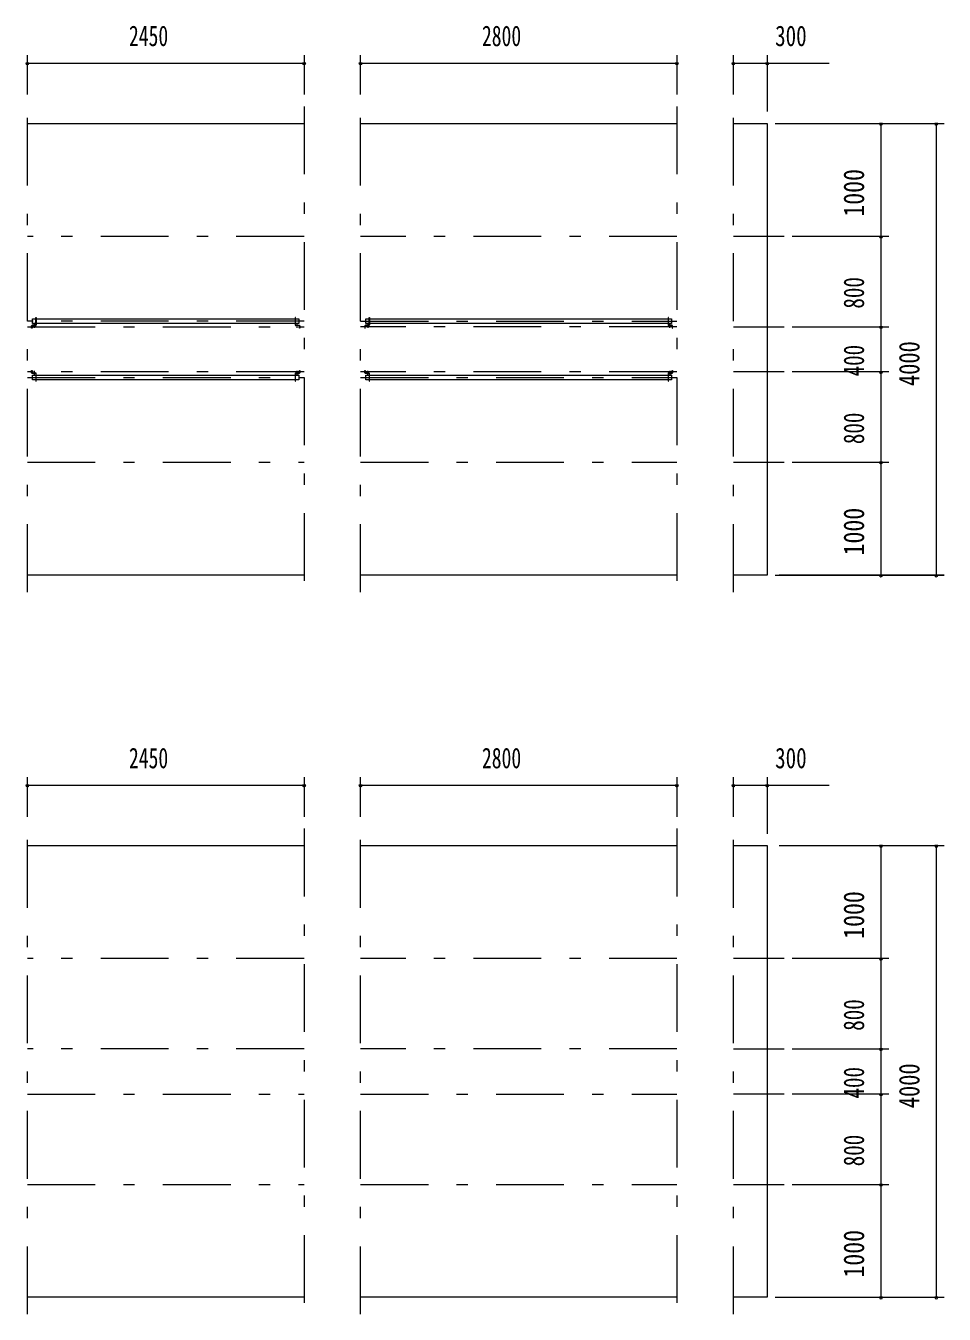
# Model space of a CAD drawing. Units: millimetres, scale not verified. Extents: x -32469 to 32469, y -14700 to 14700.
# Drawn here: x -19512 to -11381, y -10937 to 472 of the extents above; entities that cross this region are included whole.
import ezdxf
from ezdxf.enums import TextEntityAlignment as Align

# ---------------------------------------------------------------- set-up
doc = ezdxf.new("R2010")
doc.units = ezdxf.units.MM
doc.header["$LTSCALE"] = 50
doc.linetypes.add('USER3', pattern=[24, 12, -5, 2, -5])
for name, color, linetype, lineweight in [('0-2_1-0BOLD', 7, 'Continuous', 18), ('0-3_1-2CENTER', 3, 'USER3', 18), ('0-5_1-5DIM', 3, 'Continuous', 18)]:
    doc.layers.add(name, color=color, linetype=linetype, lineweight=lineweight)
doc.styles.add('ＭＳ ゴシック', font='')
doc.styles.get('ＭＳ ゴシック').set_extended_font_data('MS Gothic')

msp = doc.modelspace()

# ---------------------------------------------------------------- linework, layer by layer
at = {"layer": '0-2_1-0BOLD'}
for p, q in [((-19497.96, -392.46), (-17047.96, -392.46)), ((-16547.96, -392.46), (-13747.96, -392.46)), ((-19419.81, -2121.96), (-17126.11, -2121.96)), ((-17126.11, -2164.66), (-19419.81, -2164.66)), ((-17094.06, -2164.66), (-17122.91, -2164.66)), ((-16473.01, -2164.66), (-16501.86, -2164.66)), ((-16469.81, -2121.96), (-13826.11, -2121.96)), ((-13826.11, -2164.66), (-16469.81, -2164.66)), ((-19425.01, -2179.26), (-19454.61, -2179.26)), ((-19454.61, -2182.46), (-19425.01, -2182.46)), ((-17120.91, -2179.26), (-17091.31, -2179.26)), ((-17091.31, -2182.46), (-17120.91, -2182.46)), ((-16475.01, -2179.26), (-16504.61, -2179.26)), ((-16504.61, -2182.46), (-16475.01, -2182.46)), ((-13791.3, -2179.26), (-13820.9, -2179.26)), ((-13820.9, -2182.46), (-13791.3, -2182.46)), ((-19454.61, -2602.46), (-19425.01, -2602.46)), ((-19425.01, -2605.66), (-19454.61, -2605.66)), ((-19419.81, -2620.26), (-17126.11, -2620.26)), ((-17091.31, -2602.46), (-17120.91, -2602.46)), ((-17120.91, -2605.66), (-17091.31, -2605.66)), ((-16504.61, -2602.46), (-16475.01, -2602.46)), ((-16475.01, -2605.66), (-16504.61, -2605.66)), ((-16469.81, -2620.26), (-13826.11, -2620.26)), ((-13791.3, -2602.46), (-13820.9, -2602.46)), ((-13820.9, -2605.66), (-13791.3, -2605.66)), ((-17126.11, -2662.96), (-19419.81, -2662.96)), ((-13826.11, -2662.96), (-16469.81, -2662.96)), ((-17047.96, -4392.45), (-19497.96, -4392.45)), ((-13747.96, -4392.45), (-16547.96, -4392.45)), ((-19497.96, -6787.46), (-17047.96, -6787.46)), ((-16547.96, -6787.46), (-13747.96, -6787.46)), ((-13247.95, -6787.46), (-12947.96, -6787.46)), ((-17047.96, -10787.46), (-19497.96, -10787.46)), ((-13747.96, -10787.46), (-16547.96, -10787.46))]:
    msp.add_line(p, q, dxfattribs=at)
for points in [[(-13247.95, -392.46), (-12947.96, -392.46), (-12947.96, -4392.45), (-13247.95, -4392.45)], [(-19423.01, -2164.66), (-19451.86, -2164.66), (-19451.86, -2121.96), (-19423.01, -2121.96)], [(-19423.01, -2177.26), (-19423.01, -2111.46), (-19419.81, -2111.46), (-19419.81, -2177.26)], [(-17122.91, -2177.26), (-17122.91, -2111.46), (-17126.11, -2111.46), (-17126.11, -2177.26)], [(-17122.91, -2121.96), (-17094.06, -2121.96), (-17094.06, -2164.66)], [(-16501.86, -2164.66), (-16501.86, -2121.96), (-16473.01, -2121.96)], [(-16473.01, -2177.26), (-16473.01, -2111.46), (-16469.81, -2111.46), (-16469.81, -2177.26)], [(-13822.91, -2177.26), (-13822.91, -2111.46), (-13826.11, -2111.46), (-13826.11, -2177.26)], [(-13822.91, -2121.96), (-13794.06, -2121.96), (-13794.06, -2164.66), (-13822.91, -2164.66)], [(-19456.61, -2184.46), (-19456.61, -2204.46), (-19459.81, -2204.46), (-19459.81, -2184.46)], [(-17086.11, -2184.46), (-17086.11, -2204.46), (-17089.31, -2204.46), (-17089.31, -2184.46)], [(-16509.81, -2184.46), (-16509.81, -2204.46), (-16506.61, -2204.46), (-16506.61, -2184.46)], [(-13789.3, -2184.46), (-13789.3, -2204.46), (-13786.11, -2204.46), (-13786.11, -2184.46)], [(-19459.81, -2600.46), (-19459.81, -2580.46), (-19456.61, -2580.46), (-19456.61, -2600.46)], [(-19423.01, -2662.96), (-19451.86, -2662.96), (-19451.86, -2620.26), (-19423.01, -2620.26)], [(-19423.01, -2607.66), (-19423.01, -2673.46), (-19419.81, -2673.46), (-19419.81, -2607.66)], [(-17126.11, -2607.66), (-17126.11, -2673.46), (-17122.91, -2673.46), (-17122.91, -2607.66)], [(-17122.91, -2620.26), (-17094.06, -2620.26), (-17094.06, -2662.96), (-17122.91, -2662.96)], [(-17089.31, -2600.46), (-17089.31, -2580.46), (-17086.11, -2580.46), (-17086.11, -2600.46)], [(-16509.81, -2600.46), (-16509.81, -2580.46), (-16506.61, -2580.46), (-16506.61, -2600.46)], [(-16473.01, -2662.96), (-16501.86, -2662.96), (-16501.86, -2620.26), (-16473.01, -2620.26)], [(-16473.01, -2607.66), (-16473.01, -2673.46), (-16469.81, -2673.46), (-16469.81, -2607.66)], [(-13826.11, -2607.66), (-13826.11, -2673.46), (-13822.91, -2673.46), (-13822.91, -2607.66)], [(-13822.91, -2620.26), (-13794.06, -2620.26), (-13794.06, -2662.96), (-13822.91, -2662.96)], [(-13789.3, -2600.46), (-13789.3, -2580.46), (-13786.11, -2580.46), (-13786.11, -2600.46)], [(-12947.96, -6787.46), (-12947.96, -10787.46), (-13247.95, -10787.46)]]:
    msp.add_lwpolyline(points, dxfattribs=at)
for centre, radius, start, end in [((-19454.61, -2184.46), 5.2, 90, 180), ((-19454.61, -2184.46), 2, 90, 180), ((-19425.01, -2177.26), 2, 270, 0), ((-19425.01, -2177.26), 5.2, 270, 0), ((-17120.91, -2177.26), 5.2, 180, 270), ((-17120.91, -2177.26), 2, 180, 270), ((-17091.31, -2184.46), 5.2, 0, 90), ((-17091.31, -2184.46), 2, 0, 90), ((-16504.61, -2184.46), 5.2, 90, 180), ((-16504.61, -2184.46), 2, 90, 180), ((-16475.01, -2177.26), 2, 270, 0), ((-16475.01, -2177.26), 5.2, 270, 0), ((-13820.9, -2177.26), 5.2, 180, 270), ((-13820.9, -2177.26), 2, 180, 270), ((-13791.3, -2184.46), 5.2, 0, 90), ((-13791.3, -2184.46), 2, 0, 90), ((-19454.61, -2600.46), 5.2, 180, 270), ((-19454.61, -2600.46), 2, 180, 270), ((-19425.01, -2607.66), 5.2, 0, 90), ((-19425.01, -2607.66), 2, 0, 90), ((-17120.91, -2607.66), 5.2, 90, 180), ((-17120.91, -2607.66), 2, 90, 180), ((-17091.31, -2600.46), 2, 270, 0), ((-17091.31, -2600.46), 5.2, 270, 0), ((-16504.61, -2600.46), 5.2, 180, 270), ((-16504.61, -2600.46), 2, 180, 270), ((-16475.01, -2607.66), 5.2, 0, 90), ((-16475.01, -2607.66), 2, 0, 90), ((-13820.9, -2607.66), 5.2, 90, 180), ((-13820.9, -2607.66), 2, 90, 180), ((-13791.3, -2600.46), 2, 270, 0), ((-13791.3, -2600.46), 5.2, 270, 0)]:
    msp.add_arc(centre, radius, start, end, dxfattribs=at)
at = {"layer": '0-3_1-2CENTER'}
for p, q in [((-19497.96, -4542.46), (-19497.96, -242.46)), ((-17047.96, -242.46), (-17047.96, -4542.46)), ((-16547.96, -4542.46), (-16547.96, -242.46)), ((-13747.96, -242.46), (-13747.96, -4542.46)), ((-13247.95, -4542.46), (-13247.95, -242.46)), ((-17047.96, -1392.46), (-19497.96, -1392.46)), ((-13747.96, -1392.46), (-16547.96, -1392.46)), ((-12797.95, -1392.46), (-13247.95, -1392.46)), ((-17047.96, -2143.31), (-19497.96, -2143.31)), ((-19434.81, -2201.46), (-19434.81, -2159.66)), ((-17111.11, -2159.66), (-17111.11, -2201.46)), ((-16547.96, -2143.31), (-13747.96, -2143.31)), ((-16484.81, -2159.66), (-16484.81, -2201.46)), ((-13811.11, -2201.46), (-13811.11, -2159.66)), ((-19497.96, -2192.46), (-17047.96, -2192.46)), ((-13747.96, -2192.46), (-16547.96, -2192.46)), ((-13247.95, -2192.46), (-12797.96, -2192.46)), ((-17047.96, -2592.46), (-19497.96, -2592.46)), ((-19434.81, -2625.26), (-19434.81, -2583.46)), ((-17111.11, -2583.46), (-17111.11, -2625.26)), ((-13747.96, -2592.46), (-16547.96, -2592.46)), ((-16484.81, -2625.26), (-16484.81, -2583.46)), ((-13811.11, -2583.46), (-13811.11, -2625.26)), ((-12797.96, -2592.46), (-13247.95, -2592.46)), ((-19497.96, -2641.61), (-17047.96, -2641.61)), ((-16547.96, -2641.61), (-13747.96, -2641.61)), ((-19497.96, -3392.46), (-17047.96, -3392.46)), ((-16547.96, -3392.46), (-13747.96, -3392.46)), ((-13247.95, -3392.46), (-12797.95, -3392.46)), ((-19497.96, -10937.46), (-19497.96, -6637.46)), ((-17047.96, -6637.46), (-17047.96, -10937.46)), ((-16547.96, -10937.46), (-16547.96, -6637.46)), ((-13747.96, -6637.46), (-13747.96, -10937.46)), ((-13247.95, -10937.46), (-13247.95, -6637.46)), ((-17047.96, -7787.46), (-19497.96, -7787.46)), ((-13747.96, -7787.46), (-16547.96, -7787.46)), ((-12797.95, -7787.46), (-13247.95, -7787.46)), ((-17047.96, -8587.46), (-19497.96, -8587.46)), ((-13747.96, -8587.46), (-16547.96, -8587.46)), ((-13247.95, -8587.46), (-12797.95, -8587.46)), ((-19497.96, -8987.46), (-17047.96, -8987.46)), ((-16547.96, -8987.46), (-13747.96, -8987.46)), ((-12797.95, -8987.46), (-13247.95, -8987.46)), ((-19497.96, -9787.46), (-17047.96, -9787.46)), ((-16547.96, -9787.46), (-13747.96, -9787.46)), ((-13247.95, -9787.46), (-12797.95, -9787.46))]:
    msp.add_line(p, q, dxfattribs=at)
at = {"layer": '0-5_1-5DIM'}
for p, q in [((-19483.95, 142.54), (-19511.95, 142.54)), ((-19497.96, -137.46), (-19497.96, 212.55)), ((-19497.96, 142.54), (-17047.96, 142.54)), ((-17033.96, 142.54), (-17061.96, 142.54)), ((-17047.96, 212.55), (-17047.96, -137.46)), ((-16533.95, 142.54), (-16561.95, 142.54)), ((-16547.96, -137.46), (-16547.96, 212.55)), ((-16547.96, 142.54), (-13747.96, 142.54)), ((-13733.95, 142.54), (-13761.95, 142.54)), ((-13747.96, 212.55), (-13747.96, -137.46)), ((-13233.95, 142.54), (-13261.95, 142.54)), ((-13247.95, -137.46), (-13247.95, 212.55)), ((-13247.95, 142.54), (-12398.46, 142.54)), ((-12933.96, 142.54), (-12961.96, 142.54)), ((-12947.96, 212.55), (-12947.96, -287.46)), ((-12877.96, -392.46), (-11380.96, -392.46)), ((-11926.96, -392.46), (-11954.96, -392.46)), ((-11940.96, -392.46), (-11940.96, -1392.46)), ((-11436.96, -392.46), (-11464.96, -392.46)), ((-11450.96, -392.46), (-11450.96, -4392.46)), ((-11870.96, -1392.46), (-12727.95, -1392.46)), ((-11926.96, -1392.46), (-11954.96, -1392.46)), ((-11940.96, -1392.46), (-11940.96, -2192.46)), ((-12727.96, -2192.46), (-11870.96, -2192.46)), ((-11926.96, -2192.46), (-11954.96, -2192.46)), ((-11940.96, -2192.46), (-11940.96, -2592.46)), ((-11870.96, -2592.46), (-12727.96, -2592.46)), ((-11926.96, -2592.46), (-11954.96, -2592.46)), ((-11940.96, -2592.46), (-11940.96, -3392.46)), ((-12727.95, -3392.46), (-11870.96, -3392.46)), ((-11926.96, -3392.46), (-11954.96, -3392.46)), ((-11940.96, -3392.46), (-11940.96, -4392.46)), ((-12877.96, -4392.46), (-11380.96, -4392.46)), ((-11380.96, -4392.46), (-12842.96, -4392.46)), ((-11926.96, -4392.46), (-11954.96, -4392.46)), ((-11926.96, -4392.46), (-11954.96, -4392.46)), ((-11436.96, -4392.46), (-11464.96, -4392.46)), ((-11436.96, -4392.46), (-11464.96, -4392.46)), ((-19483.95, -6252.46), (-19511.95, -6252.46)), ((-19497.96, -6532.46), (-19497.96, -6182.46)), ((-19497.96, -6252.46), (-17047.96, -6252.46)), ((-17033.96, -6252.46), (-17061.96, -6252.46)), ((-17047.96, -6182.46), (-17047.96, -6532.46)), ((-16533.95, -6252.46), (-16561.95, -6252.46)), ((-16547.96, -6532.46), (-16547.96, -6182.46)), ((-16547.96, -6252.46), (-13747.96, -6252.46)), ((-13733.95, -6252.46), (-13761.95, -6252.46)), ((-13747.96, -6182.46), (-13747.96, -6532.46)), ((-13233.95, -6252.46), (-13261.95, -6252.46)), ((-13247.95, -6532.46), (-13247.95, -6182.46)), ((-13247.95, -6252.46), (-12398.46, -6252.46)), ((-12933.96, -6252.46), (-12961.96, -6252.46)), ((-12947.96, -6182.46), (-12947.96, -6682.46)), ((-12842.96, -6787.46), (-11380.96, -6787.46)), ((-11926.96, -6787.46), (-11954.96, -6787.46)), ((-11940.96, -6787.46), (-11940.96, -7787.46)), ((-11436.96, -6787.46), (-11464.96, -6787.46)), ((-11450.96, -6787.46), (-11450.96, -10787.46)), ((-11870.96, -7787.46), (-12727.95, -7787.46)), ((-11926.96, -7787.46), (-11954.96, -7787.46)), ((-11940.96, -7787.46), (-11940.96, -8587.46)), ((-12727.95, -8587.46), (-11870.96, -8587.46)), ((-11926.96, -8587.46), (-11954.96, -8587.46)), ((-11940.96, -8587.46), (-11940.96, -8987.46)), ((-11870.96, -8987.46), (-12727.95, -8987.46)), ((-11926.96, -8987.46), (-11954.96, -8987.46)), ((-11940.96, -8987.46), (-11940.96, -9787.46)), ((-12727.95, -9787.46), (-11870.96, -9787.46)), ((-11926.96, -9787.46), (-11954.96, -9787.46)), ((-11940.96, -9787.46), (-11940.96, -10787.46)), ((-12877.96, -10787.46), (-11380.96, -10787.46)), ((-11926.96, -10787.46), (-11954.96, -10787.46)), ((-11436.96, -10787.46), (-11464.96, -10787.46))]:
    msp.add_line(p, q, dxfattribs=at)
for centre in [(-19497.95, 142.54), (-17047.96, 142.54), (-16547.95, 142.54), (-13747.95, 142.54), (-13247.95, 142.54), (-12947.96, 142.54), (-11940.96, -392.46), (-11450.96, -392.46), (-11940.96, -1392.46), (-11940.96, -2192.46), (-11940.96, -2592.46), (-11940.96, -3392.46), (-11940.96, -4392.46), (-11940.96, -4392.46), (-11450.96, -4392.46), (-11450.96, -4392.46), (-19497.95, -6252.46), (-17047.96, -6252.46), (-16547.95, -6252.46), (-13747.95, -6252.46), (-13247.95, -6252.46), (-12947.96, -6252.46), (-11940.96, -6787.46), (-11450.96, -6787.46), (-11940.96, -7787.46), (-11940.96, -8587.46), (-11940.96, -8987.46), (-11940.96, -9787.46), (-11940.96, -10787.46), (-11450.96, -10787.46)]:
    msp.add_arc(centre, 14, 180, 0, dxfattribs=at)

# ---------------------------------------------------------------- texts
at = {"layer": '0-5_1-5DIM', "color": 7, "style": 'ＭＳ ゴシック'}
for s, width, p in [('2450', 0.7, (-18598.46, 237.41)), ('2800', 0.7, (-15473.45, 237.41)), ('300', 0.75, (-12877.96, 237.41)), ('2450', 0.7, (-18598.46, -6157.59)), ('2800', 0.7, (-15473.45, -6157.59)), ('300', 0.75, (-12877.96, -6157.59))]:
    msp.add_text(s, height=182.3, dxfattribs=dict(at, width=width)).set_placement(p, align=Align.BOTTOM_LEFT)
for s, width, p in [('1000', 0.85, (-12035.83, -1217.96)), ('800', 0.75, (-12035.83, -2032.21)), ('400', 0.75, (-12035.83, -2632.21)), ('4000', 0.8, (-11545.83, -2717.96)), ('800', 0.75, (-12035.83, -3232.21)), ('1000', 0.85, (-12035.83, -4217.96)), ('1000', 0.85, (-12035.83, -7612.96)), ('800', 0.75, (-12035.83, -8427.21)), ('400', 0.75, (-12035.83, -9027.21)), ('4000', 0.8, (-11545.83, -9112.96)), ('800', 0.75, (-12035.83, -9627.21)), ('1000', 0.85, (-12035.83, -10612.96))]:
    msp.add_text(s, height=182.3, rotation=90, dxfattribs=dict(at, width=width)).set_placement(p, align=Align.BOTTOM_LEFT)

doc.saveas('drawing.dxf')
